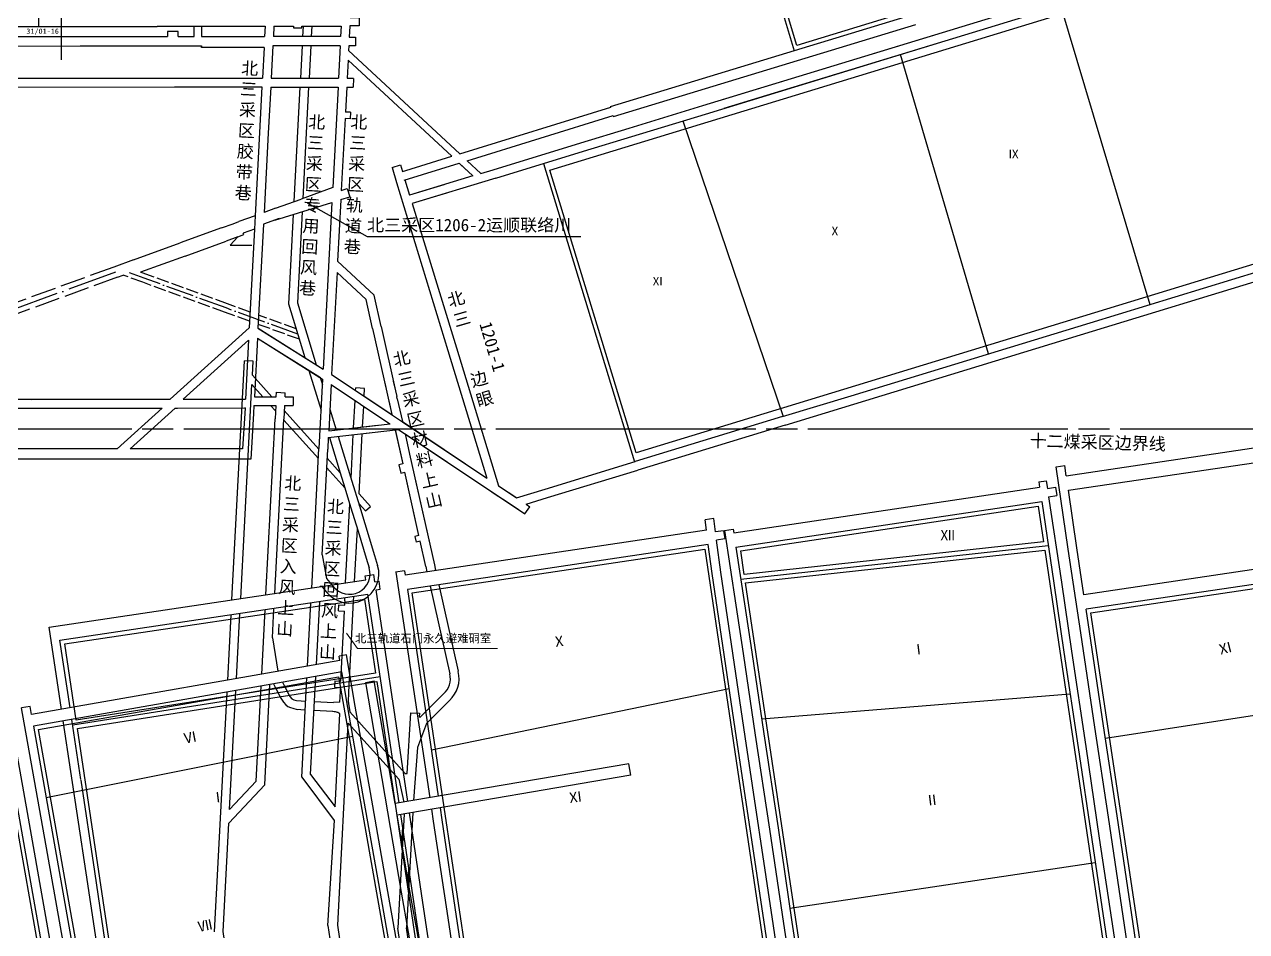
# Model space of a CAD drawing. Header units: millimetres. Extents: x 41513366 to 41522434, y 4590966 to 4600634.
# Drawn here: x 41519500 to 41520088, y 4597845 to 4598281 of the extents above; entities that cross this region are included whole.
import ezdxf

# ---------------------------------------------------------------- set-up
doc = ezdxf.new("R2010")
doc.units = ezdxf.units.MM
for name, pattern in [('ACAD_ISO02W100', [15, 12, -3]), ('ACAD_ISO04W100', [30, 24, -3, 0, -3]), ('新采区边界(5K)', [150, 125, -5, 15, -5])]:
    doc.linetypes.add(name, pattern=pattern)
for name, color, linetype, lineweight in [('12-1煤巷道', 5, 'Continuous', 18), ('12-1煤巷道名称', 5, 'Continuous', 18), ('12-2采区边界线', 7, 'Continuous', 18), ('12煤巷道', 7, 'Continuous', 18), ('12煤巷道名称', 7, 'Continuous', 18), ('2016年12煤进尺', 7, 'Continuous', 18), ('7煤巷道', 6, 'Continuous', 18), ('图纸改动标记', 2, 'Continuous', 18), ('岩巷', 30, 'Continuous', 18), ('岩巷巷道名称', 30, 'Continuous', 18), ('工作面月末位置', 7, 'Continuous', 18), ('设计', 4, 'Continuous', 18), ('采空区工作面颜色', 6, 'Continuous', 18)]:
    doc.layers.add(name, color=color, linetype=linetype, lineweight=lineweight)
doc.styles.add('正体', font='')
doc.styles.add('正等线体', font='simhei.ttf')
doc.styles.get('正体').set_extended_font_data('宋体')

# ---------------------------------------------------------------- blocks, each defined once
blk = doc.blocks.new('*X50')
at = {"layer": '岩巷', "linetype": 'Continuous', "lineweight": 0}
blk.add_hatch(color=0, dxfattribs=at).paths.add_polyline_path([(41519654.86, 4597988.51), (41519656.23, 4597987.03), (41519655.83, 4597986.74)], flags=0)
at = {"layer": '岩巷', "color": 0, "linetype": 'Continuous', "lineweight": 0}
for p, q in [((41519654.86, 4597988.51), (41519660.19, 4597981.08)), ((41519660.19, 4597981.08), (41519727.58, 4597981.08))]:
    blk.add_line(p, q, dxfattribs=at)
at = {"layer": '岩巷', "color": 0, "lineweight": 0}
blk.add_line((41519727.58, 4597981.08), (41519727.58, 4597981.08), dxfattribs=at)

msp = doc.modelspace()

# ---------------------------------------------------------------- linework, layer by layer
at = {"layer": '12-1煤巷道', "lineweight": -3}
for p, q in [((41519585.207, 4598270.118), (41519585.207, 4598270.918)), ((41519615.3013, 4598270.118), (41519585.207, 4598270.118)), ((41519655.686, 4598264.0528), (41519705.4912, 4598217.7722)), ((41519655.9253, 4598268.6083), (41519709.3504, 4598218.9639)), ((41519709.3504, 4598218.9639), (41519781.9976, 4598241.3975)), ((41519781.888, 4598241.7823), (41519781.9976, 4598241.3975)), ((41519712.9009, 4598215.6646), (41519783.1487, 4598237.3573)), ((41519783.1487, 4598237.3573), (41519783.2581, 4598236.973)), ((41519683.4721, 4598210.9726), (41519705.4912, 4598217.7722)), ((41519676.8237, 4598212.3733), (41519680.8367, 4598213.6126)), ((41519676.8237, 4598212.3733), (41519679.0161, 4598205.2009)), ((41519680.8367, 4598213.6126), (41519681.8014, 4598210.4567)), ((41519681.8014, 4598210.4567), (41519683.4721, 4598210.9726)), ((41519682.6799, 4598206.3323), (41519709.0417, 4598214.4729)), ((41519709.0417, 4598214.4729), (41519712.4963, 4598211.2628)), ((41519709.0417, 4598214.4729), (41519715.66, 4598208.323)), ((41519712.9009, 4598215.6646), (41519714.8788, 4598213.8267)), ((41519712.9009, 4598215.6646), (41519719.5291, 4598209.5055)), ((41519679.0161, 4598205.2009), (41519703.7142, 4598124.4028)), ((41519683.0291, 4598206.4401), (41519685.2913, 4598199.0395)), ((41519686.519, 4598195.0231), (41519707.7307, 4598125.6305)), ((41519703.714, 4598124.4032), (41519722.4441, 4598063.0513)), ((41519707.731, 4598125.6296), (41519727.9592, 4598059.3704))]:
    msp.add_line(p, q, dxfattribs=at)
at = {"layer": '12-1煤巷道', "linetype": 'ACAD_ISO02W100', "lineweight": -3}
msp.add_line((41519585.207, 4598270.918), (41519585.207, 4598270.118), dxfattribs=at)
at = {"layer": '12-1煤巷道', "linetype": 'ACAD_ISO02W100', "lineweight": -3, "ltscale": 0.3}
msp.add_line((41519615.3013, 4598270.118), (41519585.207, 4598270.118), dxfattribs=at)
at = {"layer": '12-1煤巷道', "lineweight": -3}
for points in [[(41519835.2126, 4598244.8756), (41520081.2695, 4598320.1028)], [(41519836.4406, 4598240.8592), (41520082.4974, 4598316.0863)], [(41519781.888, 4598241.7823), (41519837.1395, 4598258.4722), (41519927.1692, 4598285.9598)], [(41519783.2581, 4598236.973), (41519838.5924, 4598253.6879), (41519928.6292, 4598281.1777)], [(41518714.04, 4598275.318), (41519568.973, 4598275.318)], [(41519573.973, 4598275.318), (41519573.973, 4598277.718), (41519568.973, 4598277.718), (41519568.973, 4598275.318)], [(41519573.973, 4598275.318), (41519581.707, 4598275.318)], [(41519581.707, 4598275.318), (41519581.707, 4598280.318)], [(41519585.207, 4598280.318), (41519585.207, 4598275.318)], [(41519585.207, 4598275.318), (41519615.5754, 4598275.318)], [(41519826.2088, 4598242.1225), (41519939.3569, 4598276.7153)], [(41519407.712, 4598270.718), (41519526.873, 4598270.918)], [(41519526.873, 4598270.918), (41519585.207, 4598270.918)], [(41519827.4364, 4598238.1059), (41519940.5848, 4598272.6989)], [(41519790.8144, 4598231.3038), (41519826.2088, 4598242.1225)], [(41519792.0432, 4598227.2851), (41519827.4364, 4598238.1059)], [(41519767.5728, 4598224.1957), (41519790.8144, 4598231.3038)], [(41519725.4567, 4598211.3171), (41519767.5728, 4598224.1957)], [(41519768.8004, 4598220.1807), (41519792.0432, 4598227.2851)], [(41519726.6849, 4598207.3007), (41519768.8009, 4598220.1792)], [(41519719.5291, 4598209.5055), (41519725.4567, 4598211.3171)], [(41519715.66, 4598208.323), (41519685.2913, 4598199.0395)], [(41519726.6849, 4598207.3007), (41519686.519, 4598195.0231)], [(41519701.7397, 4598204.0685), (41519685.2913, 4598199.0395)], [(41519702.9675, 4598200.0519), (41519686.519, 4598195.0231)], [(41520012.2977, 4598137.7694), (41520094.0672, 4598162.7689)], [(41520013.5257, 4598133.753), (41520095.2952, 4598158.7524)], [(41519897.4931, 4598102.6701), (41520012.2977, 4598137.7694)], [(41519898.7211, 4598098.6536), (41520013.5257, 4598133.753)], [(41519864.5283, 4598092.5918), (41519897.4931, 4598102.6701)], [(41519865.7563, 4598088.5753), (41519898.7211, 4598098.6536)], [(41519864.5283, 4598092.5918), (41519793.7384, 4598070.9491)], [(41519681.7792, 4598090.1917), (41519722.4441, 4598063.0513)], [(41519681.9197, 4598090.0979), (41519722.4441, 4598063.0513)], [(41519865.7563, 4598088.5753), (41519794.9664, 4598066.9326)], [(41519679.9652, 4598086.3528), (41519724.3802, 4598056.7096)], [(41519679.9652, 4598086.3528), (41519724.3802, 4598056.7096)], [(41519679.9653, 4598086.3528), (41519724.3802, 4598056.7096)], [(41519683.1071, 4598084.2559), (41519724.3802, 4598056.7096)], [(41519750.3578, 4598057.72), (41519793.7384, 4598070.9491)], [(41519751.5858, 4598053.7036), (41519794.9664, 4598066.9326)], [(41519727.9563, 4598059.3799), (41519736.6998, 4598053.5444)], [(41519727.9592, 4598059.3704), (41519736.726, 4598053.5193)], [(41519727.9592, 4598059.3704), (41519736.6921, 4598053.542)], [(41519736.6921, 4598053.542), (41519750.3578, 4598057.72)], [(41519724.3802, 4598056.7096), (41519734.9788, 4598049.6435)], [(41519724.9976, 4598056.3051), (41519734.9788, 4598049.6435)], [(41519727.1145, 4598054.8847), (41519740.7174, 4598045.8059)], [(41519727.1145, 4598054.8847), (41519740.7174, 4598045.8059)], [(41519741.2052, 4598050.5299), (41519751.5858, 4598053.7036)], [(41519734.9788, 4598049.6435), (41519740.7174, 4598045.8059)], [(41519740.7174, 4598045.8059), (41519743.0489, 4598049.2994)], [(41519741.2052, 4598050.5299), (41519743.0489, 4598049.2994)]]:
    msp.add_lwpolyline(points, dxfattribs=at)
at = {"layer": '12-2采区边界线', "linetype": '新采区边界(5K)', "lineweight": -3}
msp.add_line((41517776.6939, 4598086.673), (41520374.1355, 4598086.673), dxfattribs=at)
at = {"layer": '12煤巷道', "color": 7, "lineweight": -3}
for p, q in [((41519057.315, 4598280.118), (41519563.9554, 4598280.118)), ((41519563.9554, 4598280.318), (41519581.707, 4598280.318)), ((41519581.707, 4598280.318), (41519608.951, 4598280.318)), ((41519608.951, 4598280.318), (41519615.839, 4598280.318)), ((41519620.0448, 4598280.318), (41519629.5324, 4598280.318)), ((41519633.5324, 4598280.318), (41519652.3938, 4598280.318)), ((41519651.8995, 4598270.918), (41519619.5493, 4598270.918)), ((41519658.2811, 4598255.214), (41519658.0603, 4598251.0142)), ((41519656.6594, 4598235.747), (41519654.2627, 4598235.873)), ((41519656.8274, 4598238.9426), (41519654.4308, 4598239.0686)), ((41519656.8274, 4598238.9426), (41519656.6594, 4598235.747)), ((41519648.3176, 4598202.793), (41519633.0677, 4598197.2425)), ((41519652.4498, 4598201.3929), (41519655.2658, 4598202.2625)), ((41519655.2658, 4598202.2625), (41519656.505, 4598198.2494)), ((41519620.8609, 4598192.7996), (41519615.317, 4598190.7818)), ((41519620.8609, 4598192.7996), (41519633.0677, 4598197.2425)), ((41519652.2149, 4598196.9246), (41519656.505, 4598198.2494)), ((41519611.029, 4598189.2211), (41519603.2533, 4598186.391)), ((41519622.6394, 4598187.9132), (41519615.0198, 4598185.1399)), ((41519594.7961, 4598183.3128), (41519575.0625, 4598176.1304)), ((41519594.7961, 4598183.3128), (41519600.4342, 4598185.3649)), ((41519600.4342, 4598185.3649), (41519603.2533, 4598186.391)), ((41519610.6861, 4598182.7112), (41519605.3054, 4598180.7528)), ((41519552.5099, 4598167.922), (41519575.0625, 4598176.1304)), ((41519577.354, 4598169.8345), (41519597.0876, 4598177.0169)), ((41519602.7258, 4598179.069), (41519597.0876, 4598177.0169)), ((41519602.7258, 4598179.069), (41519605.5448, 4598180.095)), ((41519577.354, 4598169.8345), (41519555.943, 4598162.0416)), ((41519552.5099, 4598167.922), (41519543.0782, 4598164.4892)), ((41519544.8567, 4598159.6028), (41519547.6101, 4598160.6049)), ((41519570.1872, 4598100.9452), (41519608.1891, 4598135.3011)), ((41519667.4718, 4598134.9594), (41519674.315, 4598104.3444)), ((41519671.5707, 4598135.8756), (41519678.4493, 4598105.0807)), ((41519576.4516, 4598100.9466), (41519607.876, 4598129.3561)), ((41519673.3155, 4598108.8159), (41519674.315, 4598104.3444)), ((41519677.4144, 4598109.7321), (41519678.4507, 4598105.081)), ((41519621.3065, 4598104.3013), (41519625.5007, 4598104.0815)), ((41519629.289, 4598102.197), (41519629.289, 4598097.997)), ((41519360.3295, 4598096.855), (41519503.7463, 4598096.718)), ((41519566.2987, 4598096.7436), (41519544.7144, 4598077.195)), ((41519572.558, 4598096.7461), (41519550.971, 4598077.195)), ((41519606.019, 4598094.097), (41519604.9733, 4598077.195)), ((41519606.1592, 4598096.7583), (41519606.0558, 4598096.7583)), ((41519610.2248, 4598094.097), (41519608.917, 4598072.195)), ((41519620.9761, 4598097.997), (41519620.6381, 4598091.5487)), ((41519625.1818, 4598097.997), (41519624.8323, 4598091.3289)), ((41519646.3701, 4598085.762), (41519675.8439, 4598089.1058)), ((41519646.3701, 4598085.762), (41519669.8588, 4598088.4268)), ((41519646.1998, 4598082.5221), (41519679.9682, 4598086.3531)), ((41519646.1998, 4598082.5221), (41519670.2195, 4598085.2472)), ((41520000.8332, 4598064.2021), (41520139.2663, 4598084.7134)), ((41519544.7144, 4598077.195), (41519293.7972, 4598077.195)), ((41519604.9733, 4598077.195), (41519550.971, 4598077.195)), ((41520001.8636, 4598057.2784), (41520140.2923, 4598077.789)), ((41519608.917, 4598072.195), (41519299.1052, 4598072.195)), ((41519995.9429, 4598068.5301), (41520000.0972, 4598069.1483)), ((41519841.0724, 4598036.74), (41519988.0321, 4598058.6841)), ((41519987.6494, 4598061.2472), (41519991.2099, 4598061.7789)), ((41519991.7699, 4598058.029), (41519995.726, 4598058.6197)), ((41519995.726, 4598058.6197), (41519996.3168, 4598054.6636)), ((41519842.1106, 4598029.8174), (41519989.0659, 4598051.7609)), ((41519992.3606, 4598054.0728), (41519996.3168, 4598054.6636)), ((41519831.4046, 4598043.6299), (41519827.25, 4598043.0099)), ((41519827.9028, 4598038.0519), (41519683.1591, 4598016.4492)), ((41519836.1683, 4598037.7689), (41519832.2533, 4598037.1846)), ((41519836.1683, 4598037.7689), (41519836.6905, 4598033.8025)), ((41519836.6514, 4598037.8998), (41519840.8054, 4598038.5201)), ((41519828.8167, 4598031.1108), (41519684.1945, 4598009.5262)), ((41519836.6905, 4598033.8025), (41519832.7755, 4598033.2182)), ((41520147.7421, 4598027.5095), (41520009.3673, 4598006.8881)), ((41519682.8632, 4598018.4272), (41519678.5586, 4598017.7847)), ((41520148.768, 4598020.5851), (41520010.399, 4597999.9645))]:
    msp.add_line(p, q, dxfattribs=at)
for points in [[(41519656.5525, 4598280.5479), (41519656.5397, 4598280.3074), (41519656.2672, 4598275.118)], [(41519656.7646, 4598284.5537), (41519660.9646, 4598284.5537), (41519660.9646, 4598280.5537), (41519656.5525, 4598280.5479)], [(41519615.839, 4598280.318), (41519615.5754, 4598275.318)], [(41519620.0448, 4598280.318), (41519619.781, 4598275.313)], [(41519652.1306, 4598275.313), (41519619.781, 4598275.313)], [(41519629.5324, 4598280.318), (41519629.5324, 4598279.518), (41519633.5324, 4598279.518), (41519633.5324, 4598280.318)], [(41519652.3938, 4598280.318), (41519652.1306, 4598275.313)], [(41519656.2672, 4598275.118), (41519659.2672, 4598275.118), (41519659.2672, 4598270.918), (41519656.0466, 4598270.918)], [(41519615.3013, 4598270.118), (41519614.52, 4598255.2984)], [(41519619.5493, 4598270.918), (41519618.7257, 4598255.2953)], [(41519651.8995, 4598270.918), (41519651.0769, 4598255.2711)], [(41519656.0466, 4598270.918), (41519655.9253, 4598268.6083)], [(41519655.686, 4598264.0528), (41519655.2246, 4598255.268)], [(41518412.1895, 4598255.223), (41518493.4851, 4598255.217), (41518586.8182, 4598255.303), (41518679.866, 4598255.308), (41518769.0371, 4598255.3), (41518855.3298, 4598255.42), (41518946.2054, 4598255.178), (41519040.37, 4598255.074), (41519083.2361, 4598255.071), (41519177.8174, 4598255.133), (41519217.6501, 4598255.129), (41519313.3916, 4598255.167), (41519405.6601, 4598255.257), (41519487.4956, 4598255.291), (41519572.2386, 4598255.33), (41519614.52, 4598255.2984)], [(41519572.2397, 4598255.33), (41519614.52, 4598255.2984)], [(41519618.7257, 4598255.2953), (41519651.0769, 4598255.2711)], [(41519655.2825, 4598255.268), (41519658.2838, 4598255.2658)], [(41519083.2382, 4598250.871), (41519177.8202, 4598250.933), (41519217.6497, 4598250.929), (41519313.3933, 4598250.967), (41519405.6642, 4598251.057), (41519487.4974, 4598251.091), (41519572.2405, 4598251.13), (41519614.2973, 4598251.0986)], [(41519572.2365, 4598251.13), (41519614.2973, 4598251.0986)], [(41519614.2973, 4598251.0986), (41519613.1336, 4598229.183), (41519611.029, 4598189.2211)], [(41519618.503, 4598251.0955), (41519617.3277, 4598228.9603), (41519615.317, 4598190.7818)], [(41519618.503, 4598251.0955), (41519650.856, 4598251.0713)], [(41519650.856, 4598251.0713), (41519648.3176, 4598202.793)], [(41519655.0617, 4598251.0682), (41519654.4308, 4598239.0686)], [(41519655.0617, 4598251.0682), (41519658.063, 4598251.0659)], [(41519654.2627, 4598235.873), (41519652.4441, 4598201.2843)], [(41519620.4725, 4598187.1245), (41519647.9355, 4598195.5247)], [(41519647.9355, 4598195.5247), (41519643.7264, 4598115.4706)], [(41519652.21, 4598196.8322), (41519650.6615, 4598167.3808)], [(41519605.5448, 4598180.095), (41519605.3054, 4598180.7528)], [(41519610.6861, 4598182.7112), (41519608.1891, 4598135.3011)], [(41519615.0198, 4598185.1399), (41519612.3898, 4598135.2037)], [(41519650.6615, 4598167.3808), (41519668.1576, 4598151.081)], [(41519650.3738, 4598161.9086), (41519647.7956, 4598112.8728)], [(41519650.3738, 4598161.9086), (41519664.3607, 4598148.8781)], [(41519667.4718, 4598134.9594), (41519664.3607, 4598148.8781)], [(41519671.5598, 4598135.8732), (41519668.1576, 4598151.081)], [(41519612.3898, 4598135.2037), (41519643.7264, 4598115.4706)], [(41519612.51, 4598135.128), (41519643.7264, 4598115.4706)], [(41519607.876, 4598129.3561), (41519606.3804, 4598100.9584)], [(41519612.1368, 4598130.3997), (41519610.6515, 4598102.197)], [(41519612.1368, 4598130.3997), (41519643.4738, 4598110.6663)], [(41519612.1368, 4598130.3997), (41519642.408, 4598111.3374)], [(41519643.4738, 4598110.6663), (41519641.7169, 4598077.2523)], [(41519647.7956, 4598112.8728), (41519681.9197, 4598090.0979)], [(41519647.7956, 4598112.8728), (41519676.7244, 4598093.5653)], [(41519647.5391, 4598107.9945), (41519646.3701, 4598085.762)], [(41519647.5391, 4598107.9945), (41519675.8409, 4598089.1054)], [(41519647.5391, 4598107.9945), (41519675.8409, 4598089.1054)], [(41518712.0665, 4598100.0321), (41518752.418, 4598101.018), (41518810.115, 4598101.016), (41518856.5929, 4598101.023), (41518943.9562, 4598100.71), (41519032.4988, 4598100.73), (41519126.2556, 4598100.88), (41519172.2321, 4598100.877), (41519268.3371, 4598100.863), (41519312.3838, 4598100.874), (41519360.3159, 4598101.055), (41519455.3001, 4598100.936), (41519503.7473, 4598100.919), (41519570.1872, 4598100.9452)], [(41519503.7447, 4598100.918), (41519570.1861, 4598100.9442)], [(41519576.4516, 4598100.9466), (41519606.3804, 4598100.9584)], [(41519610.6515, 4598102.197), (41519621.1962, 4598102.197)], [(41519621.1962, 4598102.197), (41519621.3065, 4598104.3013)], [(41519625.402, 4598102.197), (41519625.5007, 4598104.0815)], [(41519625.402, 4598102.197), (41519629.289, 4598102.197)], [(41519503.7463, 4598096.718), (41519566.2976, 4598096.7426)], [(41519572.5569, 4598096.7451), (41519606.1592, 4598096.7583)], [(41519572.558, 4598096.7461), (41519573.6777, 4598096.7465)], [(41519606.1592, 4598096.7583), (41519606.019, 4598094.097)], [(41519610.4303, 4598097.997), (41519610.2248, 4598094.097)], [(41519610.4303, 4598097.997), (41519620.9761, 4598097.997)], [(41519625.1818, 4598097.997), (41519629.289, 4598097.997)], [(41519646.1998, 4598082.5221), (41519645.9111, 4598077.0317)], [(41520000.8332, 4598064.2021), (41520000.0972, 4598069.1483)], [(41519987.6494, 4598061.2472), (41519988.0321, 4598058.6841)], [(41519991.2099, 4598061.7789), (41519991.7699, 4598058.029)], [(41520009.3673, 4598006.8881), (41520005.9891, 4598029.5563), (41520001.8636, 4598057.2784)], [(41519827.9028, 4598038.0519), (41519827.25, 4598043.0099)], [(41519832.2533, 4598037.1846), (41519831.4046, 4598043.6299)], [(41519840.8054, 4598038.5201), (41519841.0724, 4598036.74)], [(41519855.9431, 4597847.3862), (41519842.3798, 4597938.118), (41519830.653, 4598017.1648), (41519828.8167, 4598031.1108)], [(41519892.9225, 4597628.0643), (41519881.3665, 4597705.1246), (41519867.0917, 4597800.9333), (41519860.1258, 4597847.8138), (41519846.5336, 4597938.739), (41519834.8125, 4598017.7471), (41519832.7755, 4598033.2182)], [(41519663.9138, 4598016.0659), (41519668.0677, 4598016.6867)], [(41519668.5848, 4598013.2251), (41519668.0677, 4598016.6867)], [(41519678.7093, 4598017.8072), (41519694.9274, 4597909.3718)], [(41519682.8632, 4598018.4272), (41519683.1591, 4598016.4492)], [(41519512.038, 4597991.3446), (41519664.2093, 4598014.0878)], [(41519664.2093, 4598014.0878), (41519663.9138, 4598016.0659)], [(41519668.5848, 4598013.2251), (41519670.5628, 4598013.5207)], [(41519671.1538, 4598009.5646), (41519670.5628, 4598013.5207)], [(41519517.2351, 4597985.0436), (41519665.2435, 4598007.1646)], [(41519680.2257, 4597906.8723), (41519665.2435, 4598007.1646)], [(41519669.1758, 4598009.269), (41519671.1538, 4598009.5646)], [(41519684.3671, 4597907.5764), (41519669.1758, 4598009.269)], [(41519684.1945, 4598009.5262), (41519699.0689, 4597910.0759)], [(41519517.9892, 4597951.8594), (41519512.038, 4597991.3446)], [(41519522.1268, 4597952.588), (41519517.2351, 4597985.0436)], [(41519573.483, 4597580.4764), (41519571.0938, 4597596.5648), (41519563.9329, 4597644.5181), (41519557.2798, 4597689.1754), (41519551.1719, 4597729.9577), (41519543.8268, 4597779.2443), (41519536.4738, 4597828.6034), (41519529.8388, 4597873.2397), (41519518.8241, 4597946.3203)], [(41519527.3279, 4597918.0799), (41519522.9617, 4597947.0488)], [(41519533.9921, 4597873.8638), (41519527.3598, 4597917.8684)], [(41519687.9602, 4597855.0964), (41519681.0532, 4597901.3326)], [(41519704.5672, 4597772.7701), (41519703.2082, 4597781.9094), (41519699.1822, 4597808.9495), (41519692.1139, 4597855.7185), (41519685.1947, 4597902.0367)], [(41519695.756, 4597903.8323), (41519696.6238, 4597898.0298), (41519703.5577, 4597851.6163), (41519712.8878, 4597789.2318), (41519715.0621, 4597774.6748)], [(41519699.8974, 4597904.5364), (41519700.7776, 4597898.6511), (41519707.7116, 4597852.2369), (41519717.0416, 4597789.8531), (41519719.1966, 4597775.4251)], [(41519577.6371, 4597581.0953), (41519575.2482, 4597597.1818), (41519568.0868, 4597645.1384), (41519561.434, 4597689.7943), (41519555.3256, 4597730.5798), (41519547.981, 4597779.8634), (41519540.628, 4597829.2222), (41519533.9933, 4597873.8558)], [(41519695.0413, 4597808.2415), (41519687.9782, 4597854.9775)], [(41519888.7782, 4597627.3803), (41519877.213, 4597704.5018), (41519862.9376, 4597800.3144), (41519855.9431, 4597847.3862)]]:
    msp.add_lwpolyline(points, dxfattribs=at)
for points in [[(41520056.9276, 4597660.2007), (41520053.8023, 4597680.9961), (41520048.6851, 4597715.2877, -0.00003377), (41520048.685, 4597715.2881), (41520041.819, 4597761.341), (41520034.996, 4597807.0738, -0.00021818), (41520034.9956, 4597807.0766), (41520028.27, 4597852.4281), (41520021.1434, 4597899.9646, -0.00012734), (41520021.1431, 4597899.9662), (41520014.6634, 4597943.3383), (41520007.8333, 4597988.6869), (41520001.835, 4598028.9373, -0.00005124), (41520001.8349, 4598028.938), (41519995.9429, 4598068.5301)], [(41519989.0659, 4598051.7609), (41519994.9337, 4598012.4645), (41519999.7399, 4597979.3112), (41520006.6336, 4597933.4657), (41520013.1862, 4597889.3423), (41520019.7611, 4597845.0096, 0.00004345), (41520019.7612, 4597845.0091), (41520026.8372, 4597797.3554), (41520033.7521, 4597750.7107, 0.0001004), (41520033.7523, 4597750.7097), (41520040.2872, 4597706.75), (41520046.6852, 4597663.6463), (41520047.4293, 4597658.633)], [(41519992.3606, 4598054.0728), (41519998.4954, 4598012.9886), (41520003.3013, 4597979.8371), (41520010.194, 4597933.9978), (41520016.7472, 4597889.8709, -0.00004823), (41520016.7472, 4597889.8707), (41520023.3222, 4597845.5378), (41520030.3982, 4597797.8839, -0.00005861), (41520030.3982, 4597797.8836), (41520037.3132, 4597751.2388), (41520043.8481, 4597707.279, -0.00005532), (41520043.8482, 4597707.2788), (41520050.2462, 4597664.1748), (41520050.9818, 4597659.2194)], [(41519836.6514, 4598037.8998), (41519842.0344, 4598002.0084), (41519845.517, 4597978.788, 0.0000401), (41519845.517, 4597978.7875), (41519851.4144, 4597939.5091), (41519858.1988, 4597894.2815), (41519864.8862, 4597848.8877), (41519872.1214, 4597801.2181), (41519878.6911, 4597755.5359), (41519885.2155, 4597712.2267), (41519891.5713, 4597669.7831, 0.0000084), (41519891.5713, 4597669.783), (41519897.7018, 4597628.8534)], [(41519842.1106, 4598029.8174), (41519846.1879, 4598002.6313), (41519849.6705, 4597979.411), (41519855.5679, 4597940.1325, -0.00003396), (41519855.5679, 4597940.1323), (41519862.3531, 4597894.8991), (41519869.04, 4597849.5089), (41519876.2763, 4597801.8322), (41519882.8463, 4597756.1477), (41519889.3688, 4597712.851, -0.00022002), (41519889.369, 4597712.8501), (41519895.725, 4597670.4051), (41519901.8462, 4597629.5376)], [(41520061.0719, 4597660.8847), (41520057.956, 4597681.6181), (41520052.8391, 4597715.9075), (41520045.9731, 4597761.9605, 0.00002518), (41520045.9731, 4597761.9606), (41520039.1501, 4597807.6931), (41520032.4241, 4597853.0475), (41520025.297, 4597900.587), (41520018.8169, 4597943.9614), (41520011.987, 4597989.3092), (41520010.399, 4597999.9645)]]:
    msp.add_lwpolyline(points, format="xyb", dxfattribs=at)
at = {"layer": '2016年12煤进尺', "lineweight": -3, "ltscale": 2}
for p, q in [((41519517.852, 4598438.685), (41519517.852, 4598264.1679)), ((41519611.029, 4598189.2211), (41519610.6861, 4598182.7112))]:
    msp.add_line(p, q, dxfattribs=at)
at = {"layer": '2016年12煤进尺', "lineweight": -3, "ltscale": 0.3}
msp.add_lwpolyline([(41519506.957, 4598284.718), (41519506.957, 4598280.118)], dxfattribs=at)
at = {"layer": '2016年12煤进尺', "color": 0, "lineweight": -3, "ltscale": 2}
msp.add_lwpolyline([(41519635.9731, 4598195.3633), (41519664.8253, 4598179.2052), (41519767.5648, 4598179.2052)], dxfattribs=at)
at = {"layer": '2016年12煤进尺', "lineweight": -3, "ltscale": 2}
msp.add_lwpolyline([(41519602.7258, 4598179.069), (41519598.9705, 4598174.9847), (41519609.4251, 4598174.9847)], dxfattribs=at)
at = {"layer": '7煤巷道', "lineweight": -3}
for p, q in [((41519664.1484, 4597964.797), (41519667.4097, 4597965.3515)), ((41519667.4017, 4597965.3501), (41519668.289, 4597965.501)), ((41519790.6992, 4597925.6541), (41519678.3119, 4597906.5469)), ((41519791.6378, 4597920.1333), (41519679.2505, 4597901.0261))]:
    msp.add_line(p, q, dxfattribs=at)
for points in [[(41519651.6754, 4597975.398), (41519503.6132, 4597949.3282)], [(41519654.8778, 4597977.9927), (41519651.3324, 4597977.3684)], [(41519651.6754, 4597975.398), (41519651.3324, 4597977.3684)], [(41519697.6928, 4597734.3546), (41519689.8548, 4597778.8226), (41519681.9378, 4597823.7505), (41519674.0148, 4597868.6956), (41519666.4089, 4597911.8864), (41519659.1581, 4597953.409), (41519654.8778, 4597977.9927)], [(41519652.636, 4597969.881), (41519504.5843, 4597943.813)], [(41519694.1475, 4597733.7297), (41519686.3095, 4597778.1977), (41519678.3925, 4597823.1258), (41519670.4695, 4597868.0706), (41519662.8634, 4597911.2621), (41519655.6118, 4597952.7898), (41519652.636, 4597969.881)], [(41519641.5897, 4597108.4757), (41519628.5553, 4597182.2137), (41519613.3603, 4597268.3633), (41519606.5974, 4597306.7551), (41519589.6363, 4597402.9403), (41519572.9843, 4597497.3194), (41519565.4263, 4597540.1046), (41519557.0404, 4597587.7291), (41519549.6883, 4597629.4422), (41519533.5534, 4597721.15), (41519518.2713, 4597807.7394), (41519501.5673, 4597902.2217), (41519489.9142, 4597968.0627)], [(41519678.3119, 4597906.5469), (41519668.289, 4597965.501)], [(41519502.9109, 4597953.2661), (41519498.7745, 4597952.5378)], [(41519574.0751, 4597526.3201), (41519565.8333, 4597572.9689), (41519557.8522, 4597618.2178), (41519550.3217, 4597661.1043), (41519542.8105, 4597703.9765), (41519534.875, 4597749.068), (41519526.8826, 4597794.1773), (41519519.2326, 4597837.3776), (41519511.1959, 4597882.6117), (41519498.7745, 4597952.5378)], [(41519503.6105, 4597949.3277), (41519502.9109, 4597953.2661)], [(41519504.5843, 4597943.813), (41519651.7929, 4597110.0264)], [(41519639.4758, 4597096.3057), (41519624.4194, 4597181.4826), (41519609.2242, 4597267.6338), (41519602.461, 4597306.0265), (41519585.5001, 4597402.2109), (41519568.8482, 4597496.5896), (41519561.2903, 4597539.3739), (41519552.904, 4597587.0007), (41519545.5521, 4597628.7132), (41519529.4169, 4597720.4222), (41519514.1352, 4597807.0095), (41519497.4314, 4597901.4905), (41519491.8463, 4597933.0469)], [(41519791.6378, 4597920.1333), (41519790.6992, 4597925.6541)]]:
    msp.add_lwpolyline(points, dxfattribs=at)
for points in [[(41519754.959, 4597442.677), (41519747.4255, 4597487.3307), (41519739.5929, 4597533.1931), (41519731.8177, 4597577.0368, -0.00022069), (41519731.8172, 4597577.0396), (41519724.4974, 4597618.5284), (41519717.5737, 4597657.5952), (41519709.5345, 4597703.7997), (41519701.8381, 4597747.4571, -0.00000848), (41519701.8381, 4597747.4572), (41519694.7182, 4597787.8524), (41519686.9384, 4597831.8696, -0.00019005), (41519686.9379, 4597831.8721), (41519681.2983, 4597863.9225), (41519664.1484, 4597964.797)], [(41519701.732, 4597772.2556), (41519698.8543, 4597788.5822, 0.00011899), (41519698.8543, 4597788.5826), (41519691.0743, 4597832.6003), (41519685.4368, 4597864.6384), (41519679.2505, 4597901.0261)]]:
    msp.add_lwpolyline(points, format="xyb", dxfattribs=at)
at = {"layer": '图纸改动标记', "color": 3, "linetype": 'ACAD_ISO02W100', "lineweight": -3}
for p, q in [((41519543.0782, 4598164.4892), (41519394.5784, 4598110.44)), ((41519544.8567, 4598159.6028), (41519393.8468, 4598104.64))]:
    msp.add_line(p, q, dxfattribs=at)
at = {"layer": '图纸改动标记', "color": 3, "linetype": 'ACAD_ISO02W100', "lineweight": -3, "ltscale": 0.5}
for p, q in [((41519557.0128, 4598157.1826), (41519547.6101, 4598160.6049)), ((41519558.4492, 4598161.1294), (41519555.943, 4598162.0416)), ((41519596.3608, 4598142.8616), (41519557.0128, 4598157.1826)), ((41519597.7972, 4598146.8084), (41519558.4492, 4598161.1294)), ((41519608.5883, 4598142.8806), (41519597.7973, 4598146.8084)), ((41519608.3574, 4598138.4952), (41519596.3607, 4598142.8616)), ((41519630.7385, 4598134.8185), (41519612.715, 4598141.3786)), ((41519632.2761, 4598129.7893), (41519612.4841, 4598136.9931))]:
    msp.add_line(p, q, dxfattribs=at)
at = {"layer": '图纸改动标记', "color": 4, "linetype": 'Continuous', "lineweight": -3, "ltscale": 2}
for points in [[(41519654.0711, 4598004.0223), (41519654.2711, 4598004.0119)], [(41519658.2658, 4598003.8059), (41519658.3651, 4598003.7945)]]:
    msp.add_lwpolyline(points, dxfattribs=at)
at = {"layer": '岩巷', "lineweight": -3}
for p, q in [((41519634.0706, 4598280.318), (41519633.8083, 4598275.313)), ((41519638.2764, 4598280.318), (41519638.0141, 4598275.313)), ((41519633.578, 4598270.918), (41519632.7587, 4598255.2848)), ((41519637.7837, 4598270.918), (41519636.9643, 4598255.2817)), ((41519632.5386, 4598251.085), (41519629.6516, 4598195.9991)), ((41519636.7442, 4598251.0818), (41519633.9392, 4598197.5597)), ((41519629.3285, 4598189.8333), (41519627.0735, 4598146.8061)), ((41519633.6028, 4598191.1407), (41519631.3065, 4598147.3259)), ((41519627.0735, 4598146.8061), (41519634.9674, 4598120.9862)), ((41519631.3065, 4598147.3259), (41519640.4065, 4598117.5612)), ((41519610.0709, 4598119.2204), (41519605.8767, 4598119.4402)), ((41519636.8467, 4598114.8395), (41519642.6885, 4598095.7316)), ((41519642.2857, 4598111.4144), (41519643.333, 4598107.9889)), ((41519663.6456, 4598106.1755), (41519659.3513, 4598106.397)), ((41519674.315, 4598104.3444), (41519674.9711, 4598101.4092)), ((41519678.4493, 4598105.0807), (41519679.0649, 4598102.3247)), ((41519618.4788, 4598097.997), (41519620.8386, 4598095.3741)), ((41519646.9216, 4598096.251), (41519650.0024, 4598086.1741)), ((41519646.7094, 4598082.5799), (41519651.8853, 4598065.6501)), ((41519650.954, 4598083.0615), (41519657.5377, 4598061.5273)), ((41519651.8853, 4598065.6501), (41519654.101, 4598058.4029)), ((41519654.101, 4598058.4029), (41519656.9037, 4598049.2356)), ((41519657.5377, 4598061.5273), (41519661.1362, 4598049.7571)), ((41519656.9037, 4598049.2356), (41519660.5022, 4598037.4654)), ((41519661.1362, 4598049.7571), (41519668.4716, 4598025.7639)), ((41519664.1167, 4598047.2704), (41519666.4957, 4598049.4107)), ((41519660.5022, 4598037.4654), (41519664.4551, 4598024.5359)), ((41519664.3472, 4598033.5393), (41519664.3472, 4598033.5393)), ((41519643.2404, 4598026.0713), (41519645.394, 4598014.8486)), ((41519664.4551, 4598024.5359), (41519665.8878, 4598019.85)), ((41519668.4716, 4598025.7639), (41519669.9042, 4598021.078)), ((41519693.0583, 4598020.4903), (41519693.6129, 4598018.0094)), ((41519697.1572, 4598021.4065), (41519697.7776, 4598018.631)), ((41519642.454, 4598011.066), (41519642.9494, 4598011.1917)), ((41519642.9494, 4598011.1917), (41519645.2075, 4598008.3997)), ((41519645.394, 4598014.8486), (41519648.5586, 4598010.9315)), ((41519695.1438, 4598011.1603), (41519704.5794, 4597968.9473)), ((41519699.3085, 4598011.7819), (41519708.5952, 4597970.2352)), ((41519619.3261, 4597986.2719), (41519621.9194, 4597970.1588)), ((41519627.6912, 4597957.9628), (41519628.716, 4597956.8427)), ((41519623.3516, 4597957.2425), (41519624.6279, 4597955.2657)), ((41519624.6279, 4597955.2657), (41519625.7759, 4597954.0665)), ((41519625.7759, 4597954.0665), (41519626.8194, 4597953.2844)), ((41519626.8194, 4597953.2844), (41519628.0196, 4597952.763)), ((41519628.0196, 4597952.763), (41519629.2197, 4597952.3459)), ((41519628.716, 4597956.8427), (41519629.6372, 4597956.3606)), ((41519629.2197, 4597952.3459), (41519631.1504, 4597951.8245)), ((41519629.6372, 4597956.3606), (41519630.9842, 4597956.0821)), ((41519648.2971, 4597950.968), (41519648.9876, 4597950.8684)), ((41519648.9876, 4597950.8684), (41519649.517, 4597950.7917)), ((41519649.517, 4597950.7917), (41519650.0387, 4597950.6767)), ((41519650.0387, 4597950.6767), (41519650.4607, 4597950.5618)), ((41519650.4607, 4597950.5618), (41519650.6985, 4597950.4851)), ((41519650.6985, 4597950.4851), (41519650.9287, 4597950.3471)), ((41519650.9287, 4597950.3471), (41519651.0975, 4597950.2398)), ((41519651.0975, 4597950.2398), (41519651.2509, 4597950.1172)), ((41519651.2509, 4597950.1172), (41519651.5885, 4597949.8259)), ((41519685.8023, 4597950.2039), (41519689.9748, 4597949.9813)), ((41519689.9748, 4597949.9813), (41519689.888, 4597948.3251)), ((41519680.0402, 4597918.2244), (41519682.5328, 4597907.2645)), ((41519683.1655, 4597921.0384), (41519684.0357, 4597921.0384)), ((41519645.9687, 4597847.8774), (41519672.893, 4597665.3931))]:
    msp.add_line(p, q, dxfattribs=at)
for points in [[(41519599.8514, 4598004.469), (41519605.8767, 4598119.4402)], [(41519609.7197, 4598112.5173), (41519610.0709, 4598119.2204)], [(41519619.0046, 4598102.197), (41519609.7197, 4598112.5173)], [(41519604.0904, 4598005.1025), (41519609.4827, 4598107.9962)], [(41519614.7001, 4598102.197), (41519609.4827, 4598107.9962)], [(41519659.2896, 4598105.2015), (41519659.3513, 4598106.397)], [(41519663.452, 4598102.4235), (41519663.6456, 4598106.1755)], [(41519658.3614, 4598087.2048), (41519659.0378, 4598100.3201)], [(41519674.9711, 4598101.4092), (41519676.7244, 4598093.5653)], [(41519675.2469, 4598100.175), (41519676.7244, 4598093.5653)], [(41519679.311, 4598101.2247), (41519679.0649, 4598102.3247)], [(41519679.311, 4598101.2247), (41519681.7792, 4598090.1917)], [(41519641.702, 4598076.9688), (41519625.0498, 4598095.4778)], [(41519662.6916, 4598087.6796), (41519663.2003, 4598097.542)], [(41519616.2022, 4598006.9128), (41519620.6381, 4598091.5487)], [(41519620.4411, 4598007.5463), (41519624.8323, 4598091.3289)], [(41519641.4651, 4598072.4477), (41519624.8128, 4598090.9567)], [(41519657.1093, 4598062.9285), (41519658.1943, 4598083.9653)], [(41519661.0311, 4598055.4846), (41519662.5245, 4598084.4401)], [(41519678.3186, 4598086.4332), (41519682.0093, 4598069.9216)], [(41519678.3768, 4598086.1726), (41519682.0093, 4598069.9216), (41519680.0868, 4598069.3702), (41519681.0229, 4598065.4812), (41519682.9076, 4598065.9025)], [(41519683.1071, 4598084.2559), (41519685.2683, 4598074.5952)], [(41519638.2029, 4598010.2009), (41519641.7169, 4598077.2519)], [(41519643.2404, 4598026.0713), (41519645.9111, 4598077.0321)], [(41519651.8853, 4598065.6501), (41519645.6763, 4598072.5514)], [(41519685.2683, 4598074.5952), (41519697.1572, 4598021.4065)], [(41519654.101, 4598058.4029), (41519645.4394, 4598068.0303)], [(41519689.7068, 4598035.4846), (41519682.9076, 4598065.9025)], [(41519689.7068, 4598035.4846), (41519684.0417, 4598060.829)], [(41519688.1405, 4598061.7452), (41519697.1572, 4598021.4065)], [(41519666.4957, 4598049.4107), (41519661.0311, 4598055.4846)], [(41519654.5207, 4598012.7402), (41519656.4753, 4598050.6368)], [(41519661.1362, 4598049.7571), (41519661.1765, 4598050.5385)], [(41519664.1167, 4598047.2704), (41519661.1765, 4598050.5385)], [(41519658.8588, 4598013.3684), (41519660.1595, 4598038.5863)], [(41519689.7068, 4598035.4846), (41519687.7612, 4598035.0212)], [(41519687.7612, 4598035.0212), (41519688.3798, 4598032.2547)], [(41519690.3219, 4598032.7325), (41519688.3798, 4598032.2547)], [(41519693.0583, 4598020.4903), (41519690.3219, 4598032.7325)], [(41519642.4418, 4598010.8345), (41519642.454, 4598011.066)], [(41519654.0711, 4598004.0223), (41519654.1476, 4598005.5063)], [(41519658.3651, 4598003.7945), (41519658.4868, 4598006.1548)], [(41519614.2046, 4597968.8004), (41519615.8283, 4597999.7791)], [(41519619.3261, 4597986.2719), (41519620.0673, 4598000.4127)], [(41519636.2364, 4597972.6796), (41519637.829, 4598003.0673)], [(41519640.4814, 4597973.4271), (41519642.068, 4598003.7009)], [(41519651.0176, 4597999.1731), (41519651.1721, 4598002.1691)], [(41519651.0176, 4597999.1731), (41519654.0136, 4597999.0186)], [(41519651.1721, 4598002.1691), (41519654.1681, 4598002.0146)], [(41519652.2798, 4597965.406), (41519654.0136, 4597999.0186)], [(41519654.1681, 4598002.0146), (41519654.2716, 4598004.0211)], [(41519656.0162, 4597960.1924), (41519658.2658, 4598003.8059)], [(41519597.8311, 4597965.9175), (41519599.4776, 4597997.3354)], [(41519602.076, 4597966.6649), (41519603.7165, 4597997.9689)], [(41519615.6241, 4597915.6388), (41519618.1488, 4597963.8087)], [(41519619.8914, 4597964.1156), (41519621.2113, 4597961.4938), (41519623.3516, 4597957.2425)], [(41519624.2107, 4597964.8761), (41519624.9627, 4597963.3823), (41519627.6912, 4597957.9628)], [(41519633.4339, 4597919.2046), (41519635.9356, 4597966.9405)], [(41519637.7081, 4597920.5114), (41519640.1806, 4597967.688)], [(41519649.2838, 4597965.5606), (41519649.1293, 4597962.5645)], [(41519649.2838, 4597965.5606), (41519652.2798, 4597965.406)], [(41519591.5275, 4597844.8452), (41519597.5303, 4597960.1784)], [(41519598.7779, 4597903.7317), (41519601.7752, 4597960.9258)], [(41519611.5099, 4597917.3852), (41519613.9039, 4597963.0613)], [(41519649.1293, 4597962.5645), (41519652.1253, 4597962.41)], [(41519651.756, 4597955.2533), (41519652.0221, 4597960.4127)], [(41519651.9239, 4597962.3914), (41519651.9254, 4597962.4203)], [(41519652.0223, 4597960.4127), (41519652.1253, 4597962.41)], [(41519655.8591, 4597955.2081), (41519656.0169, 4597960.2066)], [(41519701.5227, 4597959.2667), (41519690.4068, 4597948.0782)], [(41519630.952, 4597951.8781), (41519635.1348, 4597951.659)], [(41519630.9842, 4597956.0821), (41519635.3546, 4597955.8532)], [(41519639.5488, 4597955.6335), (41519648.7151, 4597955.1374)], [(41519651.757, 4597955.2725), (41519648.7151, 4597955.1374)], [(41519655.8591, 4597955.2081), (41519655.8623, 4597954.7081), (41519656.4787, 4597950.6692)], [(41519704.3808, 4597956.1843), (41519693.3634, 4597945.095)], [(41519639.329, 4597951.4393), (41519648.28, 4597950.9705)], [(41519649.4602, 4597904.9164), (41519651.7662, 4597949.6262)], [(41519651.7662, 4597949.6262), (41519651.5791, 4597949.834)], [(41519683.1581, 4597921.0384), (41519656.4787, 4597950.6692)], [(41519684.0357, 4597921.0384), (41519685.8023, 4597950.2039)], [(41519689.888, 4597948.3251), (41519690.4068, 4597948.0782)], [(41519650.6947, 4597848.1041), (41519655.7439, 4597945.2085)], [(41519657.2224, 4597943.5665), (41519655.7439, 4597945.2085)], [(41519680.0402, 4597918.2244), (41519655.7439, 4597945.2085)], [(41519693.3863, 4597945.118), (41519689.0591, 4597933.4528)], [(41519689.0591, 4597933.4528), (41519687.1642, 4597908.0519)], [(41519598.7779, 4597903.7317), (41519611.5099, 4597917.3852)], [(41519633.4339, 4597919.2046), (41519649.0619, 4597898.4662)], [(41519637.7081, 4597920.5114), (41519649.4602, 4597904.9164)], [(41519598.4359, 4597897.2066), (41519615.6241, 4597915.6388)], [(41519682.6011, 4597901.5958), (41519679.5643, 4597846.6305)], [(41519686.8474, 4597902.3177), (41519683.7814, 4597846.8234)], [(41519595.7021, 4597845.0421), (41519598.4359, 4597897.2066)], [(41519645.9687, 4597847.8774), (41519649.1233, 4597898.3847)], [(41519681.506, 4597887.7591), (41519681.9604, 4597895.2601)], [(41519684.6084, 4597869.5111), (41519684.9542, 4597875.2192)], [(41519681.5186, 4597638.185), (41519650.6947, 4597848.1041)], [(41519688.1418, 4597788.5437), (41519679.5643, 4597846.6305)], [(41519714.2779, 4597640.3014), (41519683.7814, 4597846.8234)], [(41519621.8005, 4597668.588), (41519595.7021, 4597845.0421)]]:
    msp.add_lwpolyline(points, dxfattribs=at)
for centre, radius, start, end in [((41519656.3514, 4598017.085), 14.1288, 217.9321139, 16.4162129), ((41519656.3514, 4598017.0847), 9.9292, 218.2945662, 16.1708027), ((41519695.4421, 4597966.5095), 13.6569, 310.8830672, 14.9380003), ((41519695.4421, 4597966.5095), 9.4569, 310.0144822, 14.9380003)]:
    msp.add_arc(centre, radius, start, end, dxfattribs=at)
at = {"layer": '工作面月末位置', "color": 241, "lineweight": -3}
msp.add_line((41519796.0629, 4598515.3891), (41519870.027, 4598268.5133), dxfattribs=at)
at = {"layer": '工作面月末位置', "color": 102, "lineweight": -3, "ltscale": 0.5}
for p, q in [((41519998.1174, 4598290.2883), (41520040.9994, 4598146.5444)), ((41519963.5499, 4598122.8657), (41519921.1325, 4598266.7521))]:
    msp.add_line(p, q, dxfattribs=at)
at = {"layer": '工作面月末位置', "color": 3, "lineweight": -3, "ltscale": 0.5}
for p, q in [((41519816.6385, 4598234.8047), (41519864.8356, 4598092.6857)), ((41519749.6207, 4598214.3142), (41519793.3743, 4598070.8381))]:
    msp.add_line(p, q, dxfattribs=at)
at = {"layer": '工作面月末位置', "color": 102, "lineweight": -3}
msp.add_lwpolyline([(41519695.7323, 4597932.3842), (41519838.8524, 4597961.8949)], dxfattribs=at)
at = {"layer": '工作面月末位置', "color": 205, "lineweight": -3}
for points in [[(41519854.4991, 4597947.2511), (41520002.7387, 4597959.368)], [(41519868.0463, 4597856.2543), (41520014.8304, 4597878.2561)]]:
    msp.add_lwpolyline(points, dxfattribs=at)
at = {"layer": '工作面月末位置', "color": 20, "lineweight": -3}
msp.add_lwpolyline([(41520019.7036, 4597938.0266), (41520157.8574, 4597959.3661)], dxfattribs=at)
at = {"layer": '工作面月末位置', "color": 150, "lineweight": -3}
msp.add_lwpolyline([(41519510.661, 4597909.3945), (41519658.0239, 4597938.9761)], dxfattribs=at)
at = {"layer": '设计', "color": 1, "linetype": 'ACAD_ISO04W100', "lineweight": -3}
msp.add_line((41519543.9675, 4598162.046), (41519394.2126, 4598107.54), dxfattribs=at)
at = {"layer": '设计', "color": 1, "linetype": 'ACAD_ISO04W100', "lineweight": -3, "ltscale": 0.56}
for p, q in [((41519557.731, 4598159.156), (41519550.681, 4598161.722)), ((41519597.079, 4598144.835), (41519557.731, 4598159.156)), ((41519631.507, 4598132.304), (41519597.079, 4598144.835))]:
    msp.add_line(p, q, dxfattribs=at)
at = {"layer": '采空区工作面颜色', "color": 241, "lineweight": -3}
for points in [[(41519798.5495, 4598514.0582), (41520704.3694, 4598791.0914), (41520780.0359, 4598548.9433), (41519871.3655, 4598271.0142)], [(41519525.6357, 4597942.7058), (41519669.4764, 4597965.2924), (41519787.4468, 4597175.5293), (41519644.0184, 4597148.8962)], [(41519299.7971, 4597896.2471), (41519490.2257, 4597930.721), (41519557.0452, 4597551.9459), (41519366.4999, 4597518.8624)]]:
    msp.add_lwpolyline(points, close=True, dxfattribs=at)
at = {"layer": '采空区工作面颜色', "color": 102, "lineweight": -3}
for points in [[(41519752.698, 4598211.0799), (41520708.7478, 4598503.3664), (41520750.2644, 4598367.5717), (41519794.1224, 4598075.2416)], [(41519686.4683, 4598007.8434), (41519827.1317, 4598028.8371), (41519873.4881, 4597715.9407), (41519734.7591, 4597684.8362)]]:
    msp.add_lwpolyline(points, close=True, dxfattribs=at)
at = {"layer": '采空区工作面颜色', "color": 150, "lineweight": -3}
for points in [[(41519844.3853, 4598028.1349), (41519987.3824, 4598049.4873), (41519989.9341, 4598032.3506), (41519846.1011, 4598016.6947)], [(41519506.9017, 4597942.1903), (41519651.0131, 4597967.5645), (41519752.3932, 4597391.7559), (41519609.0484, 4597363.6463)]]:
    msp.add_lwpolyline(points, close=True, dxfattribs=at)
at = {"layer": '采空区工作面颜色', "color": 7, "lineweight": -3}
for points in [[(41519844.4081, 4598014.4986), (41519992.2187, 4598030.5875)], [(41519523.3649, 4597944.3738), (41519671.1568, 4597967.5808)]]:
    msp.add_lwpolyline(points, dxfattribs=at)
at = {"layer": '采空区工作面颜色', "color": 205, "lineweight": -3}
for points in [[(41519846.6937, 4598012.7356), (41519990.5229, 4598028.3911), (41520094.3037, 4597329.3728), (41519952.2066, 4597306.4122)], [(41519519.5112, 4597983.3615), (41519663.561, 4598004.891), (41519668.8854, 4597969.2486), (41519525.0426, 4597946.6617)]]:
    msp.add_lwpolyline(points, close=True, dxfattribs=at)
at = {"layer": '采空区工作面颜色', "color": 20, "lineweight": -3}
msp.add_lwpolyline([(41520012.6731, 4597998.2813), (41520147.0833, 4598018.312), (41520172.7924, 4597844.9823), (41520039.5076, 4597818.8986)], close=True, dxfattribs=at)

# ---------------------------------------------------------------- block references
at = {"layer": '岩巷', "lineweight": -3}
msp.add_blockref('*X50', (0, 0), dxfattribs=at)

# ---------------------------------------------------------------- texts
at = {"layer": '12-1煤巷道名称', "lineweight": -3, "char_height": 6, "attachment_point": 1, "style": '正等线体'}
for s, insert, width, rotation in [('北  三     \\P\\P\\P边\\P眼', (41519702.8421, 4598150.9682), 8.224719, 15.9836585), ('   1201-1', (41519724.5099, 4598138.8552), 23.359551, 286.3754417)]:
    msp.add_mtext(s, dxfattribs=dict(at, insert=insert, width=width, rotation=rotation))
at = {"layer": '12-2采区边界线', "linetype": '新采区边界(5K)', "lineweight": -3, "insert": (41520015.8788, 4598076.5593), "char_height": 6, "width": 992.318562, "attachment_point": 8, "rotation": 358.4878074, "style": '正等线体'}
msp.add_mtext('十二煤采区边界线', dxfattribs=at)
at = {"layer": '12煤巷道名称', "lineweight": -3, "char_height": 6, "attachment_point": 1, "style": '正等线体'}
for s, insert, width, rotation in [('北                     三采区胶带   巷', (41519604.5313, 4598263.2851), 10.476544, 356.978393), ('北三采区轨道                    巷', (41519656.9955, 4598237.4375), 8.359551, 356.97501)]:
    msp.add_mtext(s, dxfattribs=dict(at, insert=insert, width=width, rotation=rotation))
at = {"layer": '2016年12煤进尺', "lineweight": -3, "ltscale": 0.3, "insert": (41519508.8973, 4598277.6234), "char_height": 2.5, "width": 21.211111, "attachment_point": 5, "style": '正等线体'}
msp.add_mtext('31/01-16', dxfattribs=at)
at = {"layer": '岩巷', "color": 0, "lineweight": -3, "insert": (41519664.8119, 4598187.7254), "char_height": 6, "width": 305.856, "attachment_point": 1, "style": '正等线体'}
msp.add_mtext('北三采区1206-2运顺联络川', dxfattribs=at)
at = {"layer": '岩巷巷道名称', "lineweight": -3, "char_height": 6, "attachment_point": 1, "style": '正等线体'}
for s, insert, width, rotation in [('北三采区\\P专用回   风  巷', (41519636.7384, 4598237.4691), 8.899759, 356.8296886), ('北三\\P采区材料  上   山', (41519676.7687, 4598122.6409), 8.325843, 12.7584689), ('北三\\P采区入风  上   山', (41519625.2331, 4598063.7578), 8.258427, 356.8296886), ('北三\\P采 区回   风  上   山', (41519645.7621, 4598052.5508), 8.359551, 356.8296886)]:
    msp.add_mtext(s, dxfattribs=dict(at, insert=insert, width=width, rotation=rotation))
at = {"layer": '岩巷巷道名称', "lineweight": -3, "insert": (41519659.0339, 4597987.9731), "char_height": 4, "width": 71.952809, "attachment_point": 1, "style": '正等线体'}
msp.add_mtext('北三轨道石门永久避难硐室', dxfattribs=at)
at = {"layer": '工作面月末位置', "color": 102, "lineweight": -3, "ltscale": 0.5, "insert": (41519972.8011, 4598218.8346), "char_height": 4, "width": 5.797753, "attachment_point": 4, "style": '正等线体'}
msp.add_mtext('Ⅸ', dxfattribs=at)
at = {"layer": '工作面月末位置', "color": 3, "lineweight": -3, "ltscale": 0.5, "char_height": 4, "width": 117.78319, "attachment_point": 1, "style": '正等线体'}
for s, insert in [('{\\fSimSun|b0|i0|c134|p49;Ⅹ}', (41519886.9342, 4598183.7783)), ('{\\fSimSun|b0|i0|c134|p49;Ⅺ}', (41519801.769, 4598159.6717))]:
    msp.add_mtext(s, dxfattribs=dict(at, insert=insert))
at = {"layer": '工作面月末位置', "color": 150, "lineweight": -3, "insert": (41519940.5012, 4598038.1582), "char_height": 5, "width": 172.213633, "attachment_point": 1, "style": '正体'}
msp.add_mtext('Ⅻ', dxfattribs=at)
at = {"layer": '工作面月末位置', "color": 102, "lineweight": -3, "char_height": 5, "width": 85.198286, "attachment_point": 1, "rotation": 7.1179153, "style": '正体'}
for s, insert in [('Ⅹ', (41519753.468, 4597986.6435)), ('Ⅺ', (41519761.2894, 4597911.7285))]:
    msp.add_mtext(s, dxfattribs=dict(at, insert=insert))
at = {"layer": '工作面月末位置', "color": 205, "lineweight": -3, "char_height": 5, "width": 85.198286, "attachment_point": 1, "rotation": 7.1179153, "style": '正体'}
for s, insert in [('Ⅰ', (41519926.1697, 4597982.7962)), ('Ⅱ', (41519932.7284, 4597910.3392))]:
    msp.add_mtext(s, dxfattribs=dict(at, insert=insert))
at = {"layer": '工作面月末位置', "color": 20, "lineweight": -3, "insert": (41520073.4176, 4597982.8814), "char_height": 5, "width": 85.198286, "attachment_point": 1, "rotation": 14.1660324, "style": '正体'}
msp.add_mtext('Ⅺ', dxfattribs=at)
at = {"layer": '工作面月末位置', "color": 150, "lineweight": -3, "char_height": 5, "attachment_point": 1, "rotation": 11.3346723, "style": '正体'}
for s, insert, width in [('Ⅵ', (41519575.9775, 4597940.1727), 172.213633), ('Ⅶ', (41519583.1209, 4597849.7195), 175.65869)]:
    msp.add_mtext(s, dxfattribs=dict(at, insert=insert, width=width))
at = {"layer": '工作面月末位置', "color": 241, "lineweight": -3, "insert": (41519589.4499, 4597911.63), "char_height": 5, "width": 85.198286, "attachment_point": 1, "rotation": 7.1179153, "style": '正体'}
msp.add_mtext('Ⅰ', dxfattribs=at)

doc.saveas('drawing.dxf')
